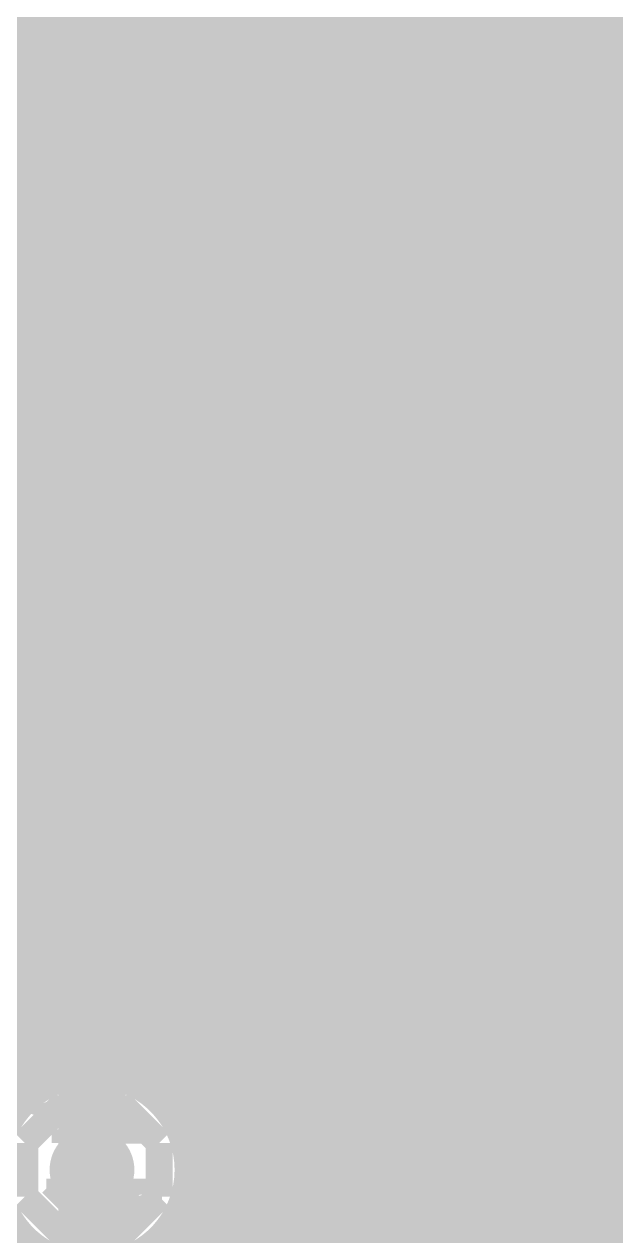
# Model space of a CAD drawing. Extents: x -5 to 157, y -120 to 103.
# Drawn here: x 19.68 to 25.26, y -36.69 to -25.24 of the extents above; entities that cross this region are included whole.
import ezdxf

# ---------------------------------------------------------------- set-up
doc = ezdxf.new("R2010")
doc.units = 0
doc.header["$MEASUREMENT"] = 0
doc.layers.get('0').update_dxf_attribs({"linetype": 'CONTINUOUS'})
for name, color, linetype in [('22-304-2_BOT', 7, 'CONTINUOUS'), ('22-304-2_DRD', 7, 'CONTINUOUS'), ('22-304-2_DRL', 2, 'CONTINUOUS'), ('22-304-2_IN1', 4, 'CONTINUOUS'), ('22-304-2_IN2', 3, 'CONTINUOUS'), ('22-304-2_SMB', 5, 'CONTINUOUS'), ('22-304-2_SPB', 14, 'CONTINUOUS'), ('22-304-2_SSB', 12, 'CONTINUOUS'), ('22-304-2_TOP', 13, 'CONTINUOUS'), ('THRUHOLE_TAP', 7, 'CONTINUOUS')]:
    doc.layers.add(name, color=color, linetype=linetype)

# ---------------------------------------------------------------- blocks, each defined once
blk = doc.blocks.new('ROUND_39')
at = {"const_width": 0.40005}
blk.add_lwpolyline([(-0.200024, 0, 1), (0.200024, 0, 1)], format="xyb", close=True, dxfattribs=at)
blk = doc.blocks.new('RECTANGLE_54')
blk.add_solid([(0.63627, 0.51308), (0.63627, -0.51308), (-0.63627, 0.51308), (-0.63627, -0.51308)])
blk = doc.blocks.new('ROUND_88')
at = {"const_width": 0.10033}
blk.add_lwpolyline([(-0.050164, 0, 1), (0.050164, 0, 1)], format="xyb", close=True, dxfattribs=at)
blk = doc.blocks.new('ROUND_42')
at = {"const_width": 0.40005}
blk.add_lwpolyline([(-0.200024, 0, 1), (0.200024, 0, 1)], format="xyb", close=True, dxfattribs=at)
blk = doc.blocks.new('ROUND_80')
at = {"const_width": 0.10033}
blk.add_lwpolyline([(-0.050164, 0, 1), (0.050164, 0, 1)], format="xyb", close=True, dxfattribs=at)

msp = doc.modelspace()

# ---------------------------------------------------------------- linework, layer by layer
at = {"layer": '22-304-2_BOT'}
for points, const_width in [([(20.32, -24.2062), (20.32, -26.289)], 0.254), ([(22.225, -24.2062), (22.225, -26.289)], 0.254), ([(24.13, -24.2062), (24.13, -26.289)], 0.254), ([(20.32, -29.27858), (20.32, -28.321)], 0.381), ([(22.225, -29.27858), (22.225, -28.321)], 0.381), ([(24.13, -29.27858), (24.13, -28.321)], 0.381), ([(20.32, -28.321), (20.32, -29.464)], 0.254), ([(22.225, -29.464), (22.225, -28.321)], 0.254), ([(22.225, -28.321), (22.225, -29.464)], 0.254), ([(22.225, -29.464), (22.225, -28.321)], 0.254), ([(24.13, -29.464), (24.13, -28.321)], 0.254), ([(24.13, -28.321), (24.13, -29.464)], 0.254), ([(24.13, -28.321), (24.13, -29.464)], 0.254), ([(21.07946, -29.34208), (19.812, -29.34208)], 0.254), ([(19.812, -29.34208), (19.812, -35.31616)], 0.254), ([(19.9136, -29.34208), (19.9136, -35.2552)], 0.254), ([(20.1422, -29.34208), (20.1422, -35.17646)], 0.254), ([(20.3708, -29.34208), (20.3708, -35.16122)], 0.254), ([(20.5994, -29.34208), (20.5994, -35.2044)], 0.254), ([(20.828, -29.34208), (20.828, -35.31616)], 0.254), ([(21.0566, -29.34208), (21.0566, -35.53714)], 0.254), ([(21.46554, -29.34208), (21.07946, -29.34208)], 0.254), ([(21.2852, -29.34208), (21.2852, -103.5177)], 0.254), ([(22.98446, -29.34208), (21.46554, -29.34208)], 0.254), ([(21.5138, -29.34208), (21.5138, -103.5177)], 0.254), ([(21.7424, -29.34208), (21.7424, -64.897)], 0.254), ([(21.971, -29.34208), (21.971, -64.59728)], 0.254), ([(22.1996, -29.34208), (22.1996, -64.36868)], 0.254), ([(22.4282, -29.34208), (22.4282, -64.14008)], 0.254), ([(22.6568, -29.34208), (22.6568, -63.91148)], 0.254), ([(22.8854, -29.34208), (22.8854, -63.68288)], 0.254), ([(23.37054, -29.34208), (22.98446, -29.34208)], 0.254), ([(23.114, -29.34208), (23.114, -63.45428)], 0.254), ([(23.3426, -29.34208), (23.3426, -63.22568)], 0.254), ([(39.4716, -29.337), (23.37054, -29.337)], 0.254), ([(24.88946, -29.34208), (23.37054, -29.34208)], 0.254), ([(23.5712, -29.34208), (23.5712, -62.99962)], 0.254), ([(23.7998, -29.34208), (23.7998, -62.87008)], 0.254), ([(24.0284, -29.34208), (24.0284, -62.8396)], 0.254), ([(24.257, -29.34208), (24.257, -62.8396)], 0.254), ([(24.4856, -29.34208), (24.4856, -62.8396)], 0.254), ([(24.7142, -29.34208), (24.7142, -62.8396)], 0.254), ([(25.27554, -29.34208), (24.88946, -29.34208)], 0.254), ([(24.9428, -29.34208), (24.9428, -62.8396)], 0.254), ([(25.1714, -29.34208), (25.1714, -62.8396)], 0.254), ([(26.79446, -29.34208), (25.27554, -29.34208)], 0.254), ([(39.4716, -29.5656), (19.812, -29.5656)], 0.254), ([(39.4716, -29.7942), (19.812, -29.7942)], 0.254), ([(39.4716, -30.0228), (19.812, -30.0228)], 0.254), ([(39.4716, -30.2514), (19.812, -30.2514)], 0.254), ([(39.4716, -30.48), (19.812, -30.48)], 0.254), ([(39.4716, -30.7086), (19.812, -30.7086)], 0.254), ([(39.4716, -30.9372), (19.812, -30.9372)], 0.254), ([(39.4716, -31.1658), (19.812, -31.1658)], 0.254), ([(39.4716, -31.3944), (19.812, -31.3944)], 0.254), ([(39.4716, -31.623), (19.812, -31.623)], 0.254), ([(39.4716, -31.8516), (19.812, -31.8516)], 0.254), ([(39.4716, -32.0802), (19.812, -32.0802)], 0.254), ([(39.4716, -32.3088), (19.812, -32.3088)], 0.254), ([(39.4716, -32.5374), (19.812, -32.5374)], 0.254), ([(39.4716, -32.766), (19.812, -32.766)], 0.254), ([(39.4716, -32.9946), (19.812, -32.9946)], 0.254), ([(39.4716, -33.2232), (19.812, -33.2232)], 0.254), ([(39.4716, -33.4518), (19.812, -33.4518)], 0.254), ([(39.4716, -33.6804), (19.812, -33.6804)], 0.254), ([(39.4716, -33.909), (19.812, -33.909)], 0.254), ([(39.4716, -34.1376), (19.812, -34.1376)], 0.254), ([(39.4716, -34.3662), (19.812, -34.3662)], 0.254), ([(39.4716, -34.5948), (19.812, -34.5948)], 0.254), ([(39.4716, -34.8234), (19.812, -34.8234)], 0.254), ([(39.4716, -35.052), (19.812, -35.052)], 0.254), ([(19.86788, -35.2806), (19.812, -35.2806)], 0.254), ([(39.4716, -35.2806), (20.77212, -35.2806)], 0.254), ([(39.4716, -35.5092), (21.03374, -35.5092)], 0.254), ([(39.4716, -35.7378), (21.16582, -35.7378)], 0.254), ([(20.32, -36.068), (20.32, -84.455), (19.304, -85.471), (19.304, -106.68), (20.828, -108.204), (25.654, -108.204), (28.956, -111.506), (28.956, -113.284), (30.48, -114.808), (37.338, -114.808), (40.14978, -111.9886), (40.14978, -111.379), (40.14978, -110.04042)], 0.635), ([(39.4716, -35.9664), (21.2217, -35.9664)], 0.254), ([(39.4716, -36.195), (21.21916, -36.195)], 0.254), ([(21.1455, -36.44392), (21.1455, -84.455)], 0.254), ([(39.4716, -36.4236), (21.15566, -36.4236)], 0.254), ([(39.4716, -36.6522), (21.1455, -36.6522)], 0.254)]:
    msp.add_lwpolyline(points, dxfattribs=dict(at, const_width=const_width))
at = {"layer": '22-304-2_BOT', "const_width": 0.254}
for points in [[(20.32, -35.16122, 0.1496562), (19.81233, -35.31665)], [(21.22678, -36.068, 0.4142136), (20.32, -35.16122)], [(21.1455, -36.44392, 0.107239), (21.22706, -36.068)]]:
    msp.add_lwpolyline(points, format="xyb", dxfattribs=at)
at = {"layer": '22-304-2_DRD', "const_width": 0.254}
for points in [[(20.066, -28.829), (19.685, -29.21)], [(20.574, -28.829), (20.066, -28.829)], [(20.955, -29.21), (20.574, -28.829)], [(21.971, -28.829), (21.59, -29.21)], [(21.971, -28.829), (21.59, -29.21)], [(21.971, -28.829), (21.59, -29.21)], [(22.479, -28.829), (21.971, -28.829)], [(22.479, -28.829), (21.971, -28.829)], [(22.479, -28.829), (21.971, -28.829)], [(22.86, -29.21), (22.479, -28.829)], [(22.86, -29.21), (22.479, -28.829)], [(22.86, -29.21), (22.479, -28.829)], [(23.876, -28.829), (23.495, -29.21)], [(23.876, -28.829), (23.495, -29.21)], [(23.876, -28.829), (23.495, -29.21)], [(24.384, -28.829), (23.876, -28.829)], [(24.384, -28.829), (23.876, -28.829)], [(24.384, -28.829), (23.876, -28.829)], [(24.765, -29.21), (24.384, -28.829)], [(24.765, -29.21), (24.384, -28.829)], [(24.765, -29.21), (24.384, -28.829)], [(20.066, -29.083), (20.066, -29.21)], [(20.193, -29.083), (20.066, -29.083)], [(20.193, -29.21), (20.193, -29.083)], [(20.447, -29.083), (20.447, -29.21)], [(20.574, -29.083), (20.447, -29.083)], [(20.574, -29.21), (20.574, -29.083)], [(21.971, -29.083), (21.971, -29.21)], [(22.098, -29.083), (21.971, -29.083)], [(21.971, -29.083), (21.971, -29.21)], [(22.098, -29.083), (21.971, -29.083)], [(21.971, -29.083), (21.971, -29.21)], [(22.098, -29.083), (21.971, -29.083)], [(22.098, -29.21), (22.098, -29.083)], [(22.098, -29.21), (22.098, -29.083)], [(22.098, -29.21), (22.098, -29.083)], [(22.352, -29.083), (22.352, -29.21)], [(22.479, -29.083), (22.352, -29.083)], [(22.352, -29.083), (22.352, -29.21)], [(22.479, -29.083), (22.352, -29.083)], [(22.352, -29.083), (22.352, -29.21)], [(22.479, -29.083), (22.352, -29.083)], [(22.479, -29.21), (22.479, -29.083)], [(22.479, -29.21), (22.479, -29.083)], [(22.479, -29.21), (22.479, -29.083)], [(23.876, -29.083), (23.876, -29.21)], [(24.003, -29.083), (23.876, -29.083)], [(23.876, -29.083), (23.876, -29.21)], [(24.003, -29.083), (23.876, -29.083)], [(23.876, -29.083), (23.876, -29.21)], [(24.003, -29.083), (23.876, -29.083)], [(24.003, -29.21), (24.003, -29.083)], [(24.003, -29.21), (24.003, -29.083)], [(24.003, -29.21), (24.003, -29.083)], [(24.257, -29.083), (24.257, -29.21)], [(24.384, -29.083), (24.257, -29.083)], [(24.257, -29.083), (24.257, -29.21)], [(24.384, -29.083), (24.257, -29.083)], [(24.257, -29.083), (24.257, -29.21)], [(24.384, -29.083), (24.257, -29.083)], [(24.384, -29.21), (24.384, -29.083)], [(24.384, -29.21), (24.384, -29.083)], [(24.384, -29.21), (24.384, -29.083)], [(19.685, -29.21), (19.685, -29.718)], [(20.066, -29.21), (20.193, -29.21)], [(20.447, -29.21), (20.574, -29.21)], [(20.955, -29.718), (20.955, -29.21)], [(21.59, -29.21), (21.59, -29.718)], [(21.59, -29.21), (21.59, -29.718)], [(21.59, -29.21), (21.59, -29.718)], [(21.971, -29.21), (22.098, -29.21)], [(21.971, -29.21), (22.098, -29.21)], [(21.971, -29.21), (22.098, -29.21)], [(22.352, -29.21), (22.479, -29.21)], [(22.352, -29.21), (22.479, -29.21)], [(22.352, -29.21), (22.479, -29.21)], [(22.86, -29.718), (22.86, -29.21)], [(22.86, -29.718), (22.86, -29.21)], [(22.86, -29.718), (22.86, -29.21)], [(23.495, -29.21), (23.495, -29.718)], [(23.495, -29.21), (23.495, -29.718)], [(23.495, -29.21), (23.495, -29.718)], [(23.876, -29.21), (24.003, -29.21)], [(23.876, -29.21), (24.003, -29.21)], [(23.876, -29.21), (24.003, -29.21)], [(24.257, -29.21), (24.384, -29.21)], [(24.257, -29.21), (24.384, -29.21)], [(24.257, -29.21), (24.384, -29.21)], [(24.765, -29.718), (24.765, -29.21)], [(24.765, -29.718), (24.765, -29.21)], [(24.765, -29.718), (24.765, -29.21)], [(20.193, -29.845), (19.939, -29.591)], [(20.701, -29.591), (20.447, -29.845)], [(22.098, -29.845), (21.844, -29.591)], [(22.098, -29.845), (21.844, -29.591)], [(22.098, -29.845), (21.844, -29.591)], [(22.606, -29.591), (22.352, -29.845)], [(22.606, -29.591), (22.352, -29.845)], [(22.606, -29.591), (22.352, -29.845)], [(24.003, -29.845), (23.749, -29.591)], [(24.003, -29.845), (23.749, -29.591)], [(24.003, -29.845), (23.749, -29.591)], [(24.511, -29.591), (24.257, -29.845)], [(24.511, -29.591), (24.257, -29.845)], [(24.511, -29.591), (24.257, -29.845)], [(19.685, -29.718), (20.066, -30.099)], [(20.574, -30.099), (20.955, -29.718)], [(21.59, -29.718), (21.971, -30.099)], [(21.59, -29.718), (21.971, -30.099)], [(21.59, -29.718), (21.971, -30.099)], [(22.479, -30.099), (22.86, -29.718)], [(22.479, -30.099), (22.86, -29.718)], [(22.479, -30.099), (22.86, -29.718)], [(23.495, -29.718), (23.876, -30.099)], [(23.495, -29.718), (23.876, -30.099)], [(23.495, -29.718), (23.876, -30.099)], [(24.384, -30.099), (24.765, -29.718)], [(24.384, -30.099), (24.765, -29.718)], [(24.384, -30.099), (24.765, -29.718)], [(20.447, -29.845), (20.193, -29.845)], [(22.352, -29.845), (22.098, -29.845)], [(22.352, -29.845), (22.098, -29.845)], [(22.352, -29.845), (22.098, -29.845)], [(24.257, -29.845), (24.003, -29.845)], [(24.257, -29.845), (24.003, -29.845)], [(24.257, -29.845), (24.003, -29.845)], [(20.066, -30.099), (20.574, -30.099)], [(21.971, -30.099), (22.479, -30.099)], [(21.971, -30.099), (22.479, -30.099)], [(21.971, -30.099), (22.479, -30.099)], [(23.876, -30.099), (24.384, -30.099)], [(23.876, -30.099), (24.384, -30.099)], [(23.876, -30.099), (24.384, -30.099)], [(20.066, -35.433), (19.685, -35.814)], [(20.574, -35.433), (20.066, -35.433)], [(20.955, -35.814), (20.574, -35.433)], [(20.066, -35.687), (20.066, -35.814)], [(20.193, -35.687), (20.066, -35.687)], [(20.193, -35.814), (20.193, -35.687)], [(20.447, -35.687), (20.447, -35.814)], [(20.574, -35.687), (20.447, -35.687)], [(20.574, -35.814), (20.574, -35.687)], [(19.685, -35.814), (19.685, -36.322)], [(20.066, -35.814), (20.193, -35.814)], [(20.447, -35.814), (20.574, -35.814)], [(20.955, -36.322), (20.955, -35.814)], [(20.193, -36.449), (19.939, -36.195)], [(20.701, -36.195), (20.447, -36.449)], [(19.685, -36.322), (20.066, -36.703)], [(20.574, -36.703), (20.955, -36.322)], [(20.447, -36.449), (20.193, -36.449)], [(20.066, -36.703), (20.574, -36.703)]]:
    msp.add_lwpolyline(points, dxfattribs=at)
at = {"layer": '22-304-2_IN1', "const_width": 0.254}
for points in [[(21.1836, -16.637), (21.1836, -29.1846)], [(23.241, -16.637), (23.241, -29.28112)], [(23.4696, -16.637), (23.4696, -28.8417)], [(23.6982, -16.637), (23.6982, -28.66644)], [(23.9268, -16.637), (23.9268, -28.58008)], [(24.1554, -16.637), (24.1554, -28.55722)], [(24.384, -16.637), (24.384, -28.59278)], [(21.4122, -16.78686), (21.4122, -29.06014)], [(23.0124, -16.83512), (23.0124, -29.01188)], [(24.6126, -16.83512), (24.6126, -28.69438)], [(21.6408, -17.07642), (21.6408, -28.76804)], [(22.7838, -17.09674), (22.7838, -28.74772)], [(24.8412, -17.09674), (24.8412, -28.90012)], [(21.8694, -17.21866), (21.8694, -28.62834)], [(22.098, -17.28216), (22.098, -28.56484)], [(22.3266, -17.2847), (22.3266, -28.5623)], [(22.5552, -17.22882), (22.5552, -28.61818)], [(25.0698, -17.22882), (25.0698, -68.14312)], [(25.2984, -20.97786), (25.2984, -28.93314)], [(20.955, -21.57476), (20.955, -28.8163)], [(19.5834, -21.7551), (19.5834, -28.93314)], [(20.7264, -21.81606), (20.7264, -28.6512)], [(19.812, -21.90496), (19.812, -28.71216)], [(20.0406, -21.97608), (20.0406, -28.6004)], [(20.2692, -21.98624), (20.2692, -28.55722)], [(20.4978, -21.93544), (20.4978, -28.57246)], [(44.323, -25.3238), (18.4658, -25.3238)], [(44.323, -25.5524), (18.669, -25.5524)], [(44.323, -25.781), (18.669, -25.781)], [(44.323, -26.0096), (18.669, -26.0096)], [(44.323, -26.2382), (18.669, -26.2382)], [(44.323, -26.4668), (18.669, -26.4668)], [(44.323, -26.6954), (18.669, -26.6954)], [(44.323, -26.924), (18.669, -26.924)], [(44.323, -27.1526), (18.669, -27.1526)], [(44.323, -27.3812), (18.669, -27.3812)], [(44.323, -27.6098), (18.669, -27.6098)], [(44.323, -27.8384), (18.669, -27.8384)], [(44.323, -28.067), (18.669, -28.067)], [(44.323, -28.2956), (18.669, -28.2956)], [(44.323, -28.5242), (18.669, -28.5242)], [(19.75612, -28.7528), (18.669, -28.7528)], [(21.66112, -28.7528), (20.88388, -28.7528)], [(23.56612, -28.7528), (22.78888, -28.7528)], [(25.47112, -28.7528), (24.69388, -28.7528)], [(21.45538, -28.9814), (21.08708, -28.9814)], [(23.36038, -28.9814), (22.99208, -28.9814)], [(25.26538, -28.9814), (24.89708, -28.9814)], [(21.35378, -29.21), (21.19122, -29.21)], [(23.25878, -29.21), (23.09622, -29.21)], [(25.16378, -29.21), (25.00122, -29.21)], [(21.31822, -29.4386), (21.22678, -29.4386)], [(23.22322, -29.4386), (23.13178, -29.4386)], [(25.12822, -29.4386), (25.03678, -29.4386)], [(23.241, -29.64688), (23.241, -82.49412)], [(21.1836, -29.7434), (21.1836, -35.7886)], [(21.34108, -29.6672), (21.20392, -29.6672)], [(23.24608, -29.6672), (23.10892, -29.6672)], [(25.15108, -29.6672), (25.01392, -29.6672)], [(21.4122, -29.86786), (21.4122, -102.97414)], [(19.5834, -29.99486), (19.5834, -35.53714)], [(21.42744, -29.8958), (21.11756, -29.8958)], [(23.0124, -29.91612), (23.0124, -102.92588)], [(23.33244, -29.8958), (23.02256, -29.8958)], [(25.23744, -29.8958), (24.92756, -29.8958)], [(25.2984, -29.99486), (25.2984, -99.65436)], [(20.955, -30.1117), (20.955, -35.4203)], [(23.4696, -30.0863), (23.4696, -68.52412)], [(24.8412, -30.02788), (24.8412, -67.93738)], [(19.6977, -30.1244), (18.669, -30.1244)], [(19.812, -30.21584), (19.812, -35.31616)], [(21.6027, -30.1244), (20.9423, -30.1244)], [(21.6408, -30.15742), (21.6408, -102.68204)], [(22.7838, -30.17774), (22.7838, -102.66172)], [(23.5077, -30.1244), (22.8473, -30.1244)], [(24.6126, -30.23108), (24.6126, -67.83578)], [(25.4127, -30.1244), (24.7523, -30.1244)], [(20.0406, -30.3276), (20.0406, -35.2044)], [(20.7264, -30.27426), (20.7264, -35.2552)], [(21.8694, -30.29966), (21.8694, -102.54234)], [(22.5552, -30.30982), (22.5552, -102.53218)], [(23.6982, -30.26156), (23.6982, -68.0847)], [(23.9268, -30.34792), (23.9268, -67.90944)], [(24.384, -30.33522), (24.384, -67.80022)], [(20.13712, -30.353), (18.669, -30.353)], [(20.2692, -30.37078), (20.2692, -35.16122)], [(20.4978, -30.353), (20.4978, -35.17646)], [(22.04212, -30.353), (20.50288, -30.353)], [(22.098, -30.36316), (22.098, -102.47884)], [(22.3266, -30.3657), (22.3266, -102.4763)], [(23.94712, -30.353), (22.40788, -30.353)], [(24.1554, -30.37078), (24.1554, -67.82308)], [(25.85212, -30.353), (24.31288, -30.353)], [(44.323, -30.5816), (18.669, -30.5816)], [(44.323, -30.8102), (18.669, -30.8102)], [(44.323, -31.0388), (18.669, -31.0388)], [(44.323, -31.2674), (18.669, -31.2674)], [(44.323, -31.496), (18.669, -31.496)], [(44.323, -31.7246), (18.669, -31.7246)], [(44.323, -31.9532), (18.669, -31.9532)], [(44.323, -32.1818), (18.669, -32.1818)], [(44.323, -32.4104), (18.669, -32.4104)], [(44.323, -32.639), (18.669, -32.639)], [(44.323, -32.8676), (18.669, -32.8676)], [(44.323, -33.0962), (18.669, -33.0962)], [(44.323, -33.3248), (18.669, -33.3248)], [(44.323, -33.5534), (18.669, -33.5534)], [(44.323, -33.782), (18.669, -33.782)], [(44.323, -34.0106), (18.669, -34.0106)], [(44.323, -34.2392), (18.669, -34.2392)], [(44.323, -34.4678), (18.669, -34.4678)], [(44.323, -34.6964), (18.669, -34.6964)], [(44.323, -34.925), (18.669, -34.925)], [(44.323, -35.1536), (18.669, -35.1536)], [(19.72564, -35.3822), (18.669, -35.3822)], [(44.323, -35.3822), (20.91436, -35.3822)], [(44.323, -35.6108), (21.10486, -35.6108)], [(44.323, -35.8394), (21.19884, -35.8394)], [(44.323, -36.068), (21.22678, -36.068)], [(44.323, -36.2966), (21.19884, -36.2966)], [(21.1836, -36.3474), (21.1836, -110.998)], [(44.323, -36.5252), (21.10486, -36.5252)], [(19.5834, -36.59886), (19.5834, -80.4672)], [(19.72564, -36.7538), (18.669, -36.7538)], [(44.323, -36.7538), (20.91436, -36.7538)], [(20.955, -36.7157), (20.955, -111.1504)]]:
    msp.add_lwpolyline(points, dxfattribs=at)
for points in [[(20.32, -28.55722, 0.4142136), (19.41322, -29.464)], [(21.22678, -29.464, 0.4142136), (20.32, -28.55722)], [(22.225, -28.55722, 0.4142136), (21.31822, -29.464)], [(22.225, -28.55722, 0.4142136), (21.31822, -29.464)], [(23.13178, -29.464, 0.4142136), (22.225, -28.55722)], [(23.13178, -29.464, 0.4142136), (22.225, -28.55722)], [(24.13, -28.55722, 0.4142136), (23.22322, -29.464)], [(24.13, -28.55722, 0.4142136), (23.22322, -29.464)], [(25.03678, -29.464, 0.4142136), (24.13, -28.55722)], [(25.03678, -29.464, 0.4142136), (24.13, -28.55722)], [(26.035, -28.55722, 0.4142136), (25.12822, -29.464)], [(26.035, -28.55722, 0.4142136), (25.12822, -29.464)], [(19.41322, -29.464, 0.4142136), (20.32, -30.37078)], [(20.32, -30.37078, 0.4142136), (21.22678, -29.464)], [(21.31822, -29.464, 0.4142136), (22.225, -30.37078)], [(21.31822, -29.464, 0.4142136), (22.225, -30.37078)], [(22.225, -30.37078, 0.4142136), (23.13178, -29.464)], [(22.225, -30.37078, 0.4142136), (23.13178, -29.464)], [(23.22322, -29.464, 0.4142136), (24.13, -30.37078)], [(23.22322, -29.464, 0.4142136), (24.13, -30.37078)], [(24.13, -30.37078, 0.4142136), (25.03678, -29.464)], [(24.13, -30.37078, 0.4142136), (25.03678, -29.464)], [(25.12822, -29.464, 0.4142136), (26.035, -30.37078)], [(25.12822, -29.464, 0.4142136), (26.035, -30.37078)], [(20.32, -35.16122, 0.4142136), (19.41322, -36.068)], [(21.22678, -36.068, 0.4142136), (20.32, -35.16122)], [(19.41322, -36.068, 0.4142136), (20.32, -36.97478)], [(20.32, -36.97478, 0.4142136), (21.22678, -36.068)]]:
    msp.add_lwpolyline(points, format="xyb", dxfattribs=at)
at = {"layer": '22-304-2_IN2', "const_width": 0.254}
for points in [[(38.74262, -25.39238), (18.53438, -25.39238)], [(19.685, -25.39238), (19.685, -35.26028)], [(19.9136, -25.39238), (19.9136, -35.12566)], [(20.1422, -25.39238), (20.1422, -35.05708)], [(20.3708, -25.39238), (20.3708, -35.04184)], [(20.5994, -25.39238), (20.5994, -35.07994)], [(20.828, -25.39238), (20.828, -35.17646)], [(21.0566, -25.39238), (21.0566, -35.35426)], [(21.2852, -25.39238), (21.2852, -35.72002)], [(21.5138, -25.39238), (21.5138, -110.6932)], [(21.7424, -25.39238), (21.7424, -110.59922)], [(21.971, -25.39238), (21.971, -110.52302)], [(22.1996, -25.39238), (22.1996, -110.46206)], [(22.4282, -25.39238), (22.4282, -110.41888)], [(22.6568, -25.39238), (22.6568, -110.39094)], [(22.8854, -25.39238), (22.8854, -110.3757)], [(23.114, -25.39238), (23.114, -110.3757)], [(23.3426, -25.39238), (23.3426, -110.39094)], [(23.5712, -25.39238), (23.5712, -110.41888)], [(23.7998, -25.39238), (23.7998, -110.46206)], [(24.0284, -25.39238), (24.0284, -110.52302)], [(24.257, -25.39238), (24.257, -110.59922)], [(24.4856, -25.39238), (24.4856, -110.6932)], [(24.7142, -25.39238), (24.7142, -110.80496)], [(24.9428, -25.39238), (24.9428, -110.93704)], [(25.1714, -25.39238), (25.1714, -111.09706)], [(38.74262, -25.4508), (18.5928, -25.4508)], [(38.74262, -25.6794), (18.669, -25.6794)], [(38.74262, -25.908), (18.669, -25.908)], [(38.74262, -26.1366), (18.669, -26.1366)], [(38.74262, -26.3652), (18.669, -26.3652)], [(38.74262, -26.5938), (18.669, -26.5938)], [(38.74262, -26.8224), (18.669, -26.8224)], [(38.74262, -27.051), (18.669, -27.051)], [(38.74262, -27.2796), (18.669, -27.2796)], [(38.74262, -27.5082), (18.669, -27.5082)], [(38.74262, -27.7368), (18.669, -27.7368)], [(38.74262, -27.9654), (18.669, -27.9654)], [(38.74262, -28.194), (18.669, -28.194)], [(38.74262, -28.4226), (18.669, -28.4226)], [(38.74262, -28.6512), (18.669, -28.6512)], [(38.74262, -28.8798), (18.669, -28.8798)], [(38.74262, -29.1084), (18.669, -29.1084)], [(38.74262, -29.337), (18.669, -29.337)], [(38.74262, -29.5656), (18.669, -29.5656)], [(38.74262, -29.7942), (18.669, -29.7942)], [(38.74262, -30.0228), (18.669, -30.0228)], [(38.74262, -30.2514), (18.669, -30.2514)], [(38.74262, -30.48), (18.669, -30.48)], [(38.74262, -30.7086), (18.669, -30.7086)], [(38.74262, -30.9372), (18.669, -30.9372)], [(38.74262, -31.1658), (18.669, -31.1658)], [(38.74262, -31.3944), (18.669, -31.3944)], [(38.74262, -31.623), (18.669, -31.623)], [(38.74262, -31.8516), (18.669, -31.8516)], [(38.74262, -32.0802), (18.669, -32.0802)], [(38.74262, -32.3088), (18.669, -32.3088)], [(38.74262, -32.5374), (18.669, -32.5374)], [(38.74262, -32.766), (18.669, -32.766)], [(38.74262, -32.9946), (18.669, -32.9946)], [(38.74262, -33.2232), (18.669, -33.2232)], [(38.74262, -33.4518), (18.669, -33.4518)], [(38.74262, -33.6804), (18.669, -33.6804)], [(38.74262, -33.909), (18.669, -33.909)], [(38.74262, -34.1376), (18.669, -34.1376)], [(38.74262, -34.3662), (18.669, -34.3662)], [(38.74262, -34.5948), (18.669, -34.5948)], [(38.74262, -34.8234), (18.669, -34.8234)], [(20.17522, -35.052), (18.669, -35.052)], [(38.74262, -35.052), (20.46478, -35.052)], [(19.66214, -35.2806), (18.669, -35.2806)], [(38.74262, -35.2806), (20.97786, -35.2806)], [(38.74262, -35.5092), (21.18106, -35.5092)], [(38.74262, -35.7378), (21.29028, -35.7378)], [(38.74262, -35.9664), (21.34108, -35.9664)], [(38.74262, -36.195), (21.33854, -36.195)], [(21.2852, -36.41598), (21.2852, -110.80496)], [(38.74262, -36.4236), (21.28266, -36.4236)], [(38.74262, -36.6522), (21.16328, -36.6522)], [(21.0566, -36.78174), (21.0566, -110.93704)]]:
    msp.add_lwpolyline(points, dxfattribs=at)
for points in [[(20.32, -35.04184, 0.4142136), (19.29384, -36.068)], [(21.34616, -36.068, 0.4142136), (20.32, -35.04184)], [(19.29384, -36.068, 0.4142136), (20.32, -37.09416)], [(20.32, -37.09416, 0.4142136), (21.34616, -36.068)]]:
    msp.add_lwpolyline(points, format="xyb", dxfattribs=at)
at = {"layer": '22-304-2_SSB', "const_width": 0.1524}
for points in [[(19.685, -29.083), (20.955, -29.083), (21.209, -28.829), (21.209, -25.527), (19.431, -25.527), (19.431, -28.829), (19.685, -29.083)], [(21.59, -29.083), (22.86, -29.083), (23.114, -28.829), (23.114, -25.527), (21.336, -25.527), (21.336, -28.829), (21.59, -29.083)], [(23.495, -29.083), (24.765, -29.083), (25.019, -28.829), (25.019, -25.527), (23.241, -25.527), (23.241, -28.829), (23.495, -29.083)], [(25.4, -29.083), (26.67, -29.083), (26.924, -28.829), (26.924, -25.527), (25.146, -25.527), (25.146, -28.829), (25.4, -29.083)], [(19.431, -27.559), (21.209, -27.559)], [(21.336, -27.559), (23.114, -27.559)], [(23.241, -27.559), (25.019, -27.559)], [(25.146, -27.559), (26.924, -27.559)], [(19.83486, -29.52242), (19.83486, -29.76118)], [(21.91004, -30.00502), (21.73986, -29.9466), (21.73986, -29.591), (21.91004, -29.53258), (22.24786, -29.53258), (22.41804, -29.64942), (22.41804, -30.00502), (22.75586, -30.00502), (22.75586, -29.53258)], [(23.85568, -29.53258), (23.85568, -30.00502), (24.53386, -29.7688), (24.53386, -29.64942), (23.51786, -29.64942)], [(19.83486, -29.6418), (20.85086, -29.6418), (20.68068, -29.76118)], [(19.83486, -30.24378), (19.83486, -30.6578), (20.85086, -30.6578)], [(21.73986, -30.37078), (21.73986, -30.7848), (22.75586, -30.7848)], [(23.51786, -30.37078), (23.51786, -30.7848), (24.53386, -30.7848)], [(19.83486, -31.496), (19.83486, -31.1404), (20.17268, -31.02102), (20.51304, -31.02102), (20.85086, -31.1404), (20.85086, -31.496)], [(21.73986, -31.623), (21.73986, -31.2674), (22.07768, -31.14802), (22.41804, -31.14802), (22.75586, -31.2674), (22.75586, -31.623)], [(23.51786, -31.623), (23.51786, -31.2674), (23.85568, -31.14802), (24.19604, -31.14802), (24.53386, -31.2674), (24.53386, -31.623)], [(19.83486, -31.43758), (20.85086, -31.43758)], [(21.73986, -31.56458), (22.75586, -31.56458)], [(23.51786, -31.56458), (24.53386, -31.56458)], [(23.4442, -33.655), (23.4442, -34.12998), (24.4602, -34.12998), (24.4602, -33.655)], [(23.9522, -33.77438), (23.9522, -34.12998)], [(24.4602, -34.4932), (24.12238, -34.4932), (23.4442, -34.72942), (24.12238, -34.96818), (24.4602, -34.96818)], [(20.9042, -35.27298), (20.56638, -35.27298), (19.8882, -35.5092), (20.56638, -35.74542), (20.9042, -35.74542)], [(23.4442, -35.3314), (23.9522, -35.3314), (24.4602, -35.5092), (24.4602, -35.62858), (23.9522, -35.80638), (23.4442, -35.80638)], [(23.78202, -35.3314), (23.78202, -35.80638)], [(20.22602, -36.11118), (20.22602, -36.58362), (20.9042, -36.3474), (20.9042, -36.22802), (19.8882, -36.22802)], [(22.6822, -36.11118), (22.6822, -36.58362)], [(23.4442, -36.1696), (23.4442, -36.58362), (24.4602, -36.58362)], [(21.6662, -36.3474), (22.6822, -36.3474)]]:
    msp.add_lwpolyline(points, dxfattribs=at)
at = {"layer": '22-304-2_TOP'}
for points, const_width in [([(23.3426, -7.14502), (23.3426, -80.645)], 0.254), ([(23.5712, -7.112), (23.5712, -80.645)], 0.254), ([(23.7998, -7.112), (23.7998, -80.645)], 0.254), ([(24.0284, -7.112), (24.0284, -80.645)], 0.254), ([(24.257, -7.112), (24.257, -80.645)], 0.254), ([(24.4856, -7.112), (24.4856, -80.645)], 0.254), ([(24.7142, -7.112), (24.7142, -80.645)], 0.254), ([(24.9428, -7.112), (24.9428, -80.645)], 0.254), ([(21.2852, -12.33424), (21.2852, -80.645)], 0.254), ([(23.114, -12.88288), (23.114, -80.645)], 0.254), ([(21.5138, -13.26388), (21.5138, -80.645)], 0.254), ([(22.8854, -13.3223), (22.8854, -80.645)], 0.254), ([(21.7424, -13.46708), (21.7424, -80.645)], 0.254), ([(22.6568, -13.49756), (22.6568, -80.645)], 0.254), ([(21.971, -13.57122), (21.971, -80.645)], 0.254), ([(22.1996, -13.60678), (22.1996, -80.645)], 0.254), ([(22.4282, -13.58392), (22.4282, -80.645)], 0.254), ([(25.1714, -20.7264), (25.1714, -80.645)], 0.254), ([(20.193, -21.082), (19.177, -21.082), (19.177, -30.353), (20.32, -31.496), (20.32, -36.068)], 0.635), ([(21.0566, -21.3614), (21.0566, -31.12262)], 0.254), ([(20.828, -21.7297), (20.828, -30.8356)], 0.254), ([(20.0025, -21.96846), (20.0025, -30.0101)], 0.254), ([(20.1422, -21.98878), (20.1422, -30.1498)], 0.254), ([(20.3708, -21.971), (20.3708, -30.3784)], 0.254), ([(20.5994, -21.89226), (20.5994, -30.607)], 0.254), ([(43.815, -25.2222), (20.0025, -25.2222)], 0.254), ([(43.815, -25.4508), (20.0025, -25.4508)], 0.254), ([(43.815, -25.6794), (20.0025, -25.6794)], 0.254), ([(43.815, -25.908), (20.0025, -25.908)], 0.254), ([(43.815, -26.1366), (20.0025, -26.1366)], 0.254), ([(43.815, -26.3652), (20.0025, -26.3652)], 0.254), ([(43.815, -26.5938), (20.0025, -26.5938)], 0.254), ([(43.815, -26.8224), (20.0025, -26.8224)], 0.254), ([(43.815, -27.051), (20.0025, -27.051)], 0.254), ([(43.815, -27.2796), (20.0025, -27.2796)], 0.254), ([(43.815, -27.5082), (20.0025, -27.5082)], 0.254), ([(43.815, -27.7368), (20.0025, -27.7368)], 0.254), ([(43.815, -27.9654), (20.0025, -27.9654)], 0.254), ([(43.815, -28.194), (20.0025, -28.194)], 0.254), ([(43.815, -28.4226), (20.0025, -28.4226)], 0.254), ([(43.815, -28.6512), (20.0025, -28.6512)], 0.254), ([(43.815, -28.8798), (20.0025, -28.8798)], 0.254), ([(43.815, -29.1084), (20.0025, -29.1084)], 0.254), ([(43.815, -29.337), (20.0025, -29.337)], 0.254), ([(43.815, -29.5656), (20.0025, -29.5656)], 0.254), ([(43.815, -29.7942), (20.0025, -29.7942)], 0.254), ([(20.0025, -30.0101), (20.89658, -30.90418)], 0.254), ([(43.815, -30.0228), (20.01266, -30.0228)], 0.254), ([(43.815, -30.2514), (20.24126, -30.2514)], 0.254), ([(43.815, -30.48), (20.46986, -30.48)], 0.254), ([(43.815, -30.7086), (20.69846, -30.7086)], 0.254), ([(43.815, -30.9372), (20.92706, -30.9372)], 0.254), ([(43.815, -31.1658), (21.07692, -31.1658)], 0.254), ([(43.815, -31.3944), (21.13788, -31.3944)], 0.254), ([(21.1455, -31.496), (21.1455, -35.68954)], 0.254), ([(43.815, -31.623), (21.1455, -31.623)], 0.254), ([(43.815, -31.8516), (21.1455, -31.8516)], 0.254), ([(43.815, -32.0802), (21.1455, -32.0802)], 0.254), ([(43.815, -32.3088), (21.1455, -32.3088)], 0.254), ([(43.815, -32.5374), (21.1455, -32.5374)], 0.254), ([(43.815, -32.766), (21.1455, -32.766)], 0.254), ([(43.815, -32.9946), (21.1455, -32.9946)], 0.254), ([(43.815, -33.2232), (21.1455, -33.2232)], 0.254), ([(43.815, -33.4518), (21.1455, -33.4518)], 0.254), ([(43.815, -33.6804), (21.1455, -33.6804)], 0.254), ([(43.815, -33.909), (21.1455, -33.909)], 0.254), ([(43.815, -34.1376), (21.1455, -34.1376)], 0.254), ([(43.815, -34.3662), (21.1455, -34.3662)], 0.254), ([(43.815, -34.5948), (21.1455, -34.5948)], 0.254), ([(43.815, -34.8234), (21.1455, -34.8234)], 0.254), ([(43.815, -35.052), (21.1455, -35.052)], 0.254), ([(43.815, -35.2806), (21.1455, -35.2806)], 0.254), ([(43.815, -35.5092), (21.1455, -35.5092)], 0.254), ([(43.815, -35.7378), (21.16582, -35.7378)], 0.254), ([(43.815, -35.9664), (21.2217, -35.9664)], 0.254), ([(43.815, -36.195), (21.21916, -36.195)], 0.254), ([(43.815, -36.4236), (21.15566, -36.4236)], 0.254), ([(21.0566, -36.59886), (21.0566, -80.645)], 0.254), ([(19.62404, -36.6522), (18.669, -36.6522)], 0.254), ([(19.685, -36.7157), (19.685, -80.52816)], 0.254), ([(43.815, -36.6522), (21.01342, -36.6522)], 0.254)]:
    msp.add_lwpolyline(points, dxfattribs=dict(at, const_width=const_width))
at = {"layer": '22-304-2_TOP', "const_width": 0.254}
for points in [[(21.1455, -31.496, 0.1989128), (20.90372, -30.91228)], [(21.1455, -31.496, 0.1989128), (20.90372, -30.91228)], [(21.22678, -36.068, 0.107883), (21.14428, -35.6901)], [(19.41322, -36.068, 0.4142136), (20.32, -36.97478)], [(20.32, -36.97478, 0.4142136), (21.22678, -36.068)]]:
    msp.add_lwpolyline(points, format="xyb", dxfattribs=at)

# ---------------------------------------------------------------- block references
at = {"layer": '22-304-2_BOT'}
for name, p in [('RECTANGLE_54', (20.32, -26.289)), ('RECTANGLE_54', (22.225, -26.289)), ('RECTANGLE_54', (24.13, -26.289)), ('RECTANGLE_54', (20.32, -28.321)), ('RECTANGLE_54', (22.225, -28.321)), ('RECTANGLE_54', (24.13, -28.321)), ('ROUND_39', (20.32, -29.464)), ('ROUND_39', (22.225, -29.464)), ('ROUND_39', (24.13, -29.464)), ('ROUND_39', (20.32, -36.068))]:
    msp.add_blockref(name, p, dxfattribs=at)
at = {"layer": '22-304-2_DRL'}
for p in [(20.32, -29.464), (22.225, -29.464), (24.13, -29.464), (20.32, -36.068)]:
    msp.add_blockref('ROUND_88', p, dxfattribs=at)
at = {"layer": '22-304-2_IN1'}
for name, p in [('ROUND_42', (20.32, -29.464)), ('ROUND_42', (22.225, -29.464)), ('ROUND_42', (24.13, -29.464)), ('ROUND_39', (20.32, -36.068))]:
    msp.add_blockref(name, p, dxfattribs=at)
at = {"layer": '22-304-2_IN2'}
for name, p in [('ROUND_42', (20.32, -29.464)), ('ROUND_42', (22.225, -29.464)), ('ROUND_42', (24.13, -29.464)), ('ROUND_39', (20.32, -36.068))]:
    msp.add_blockref(name, p, dxfattribs=at)
at = {"layer": '22-304-2_SMB'}
for p in [(20.32, -26.289), (22.225, -26.289), (24.13, -26.289), (20.32, -28.321), (22.225, -28.321), (24.13, -28.321)]:
    msp.add_blockref('RECTANGLE_54', p, dxfattribs=at)
at = {"layer": '22-304-2_SPB'}
for p in [(20.32, -26.289), (22.225, -26.289), (24.13, -26.289), (20.32, -28.321), (22.225, -28.321), (24.13, -28.321)]:
    msp.add_blockref('RECTANGLE_54', p, dxfattribs=at)
at = {"layer": '22-304-2_TOP'}
for p in [(20.32, -29.464), (22.225, -29.464), (24.13, -29.464), (20.32, -36.068)]:
    msp.add_blockref('ROUND_39', p, dxfattribs=at)
at = {"layer": 'THRUHOLE_TAP'}
for p in [(20.32, -29.464), (22.225, -29.464), (24.13, -29.464), (20.32, -36.068)]:
    msp.add_blockref('ROUND_80', p, dxfattribs=at)

doc.saveas('drawing.dxf')
